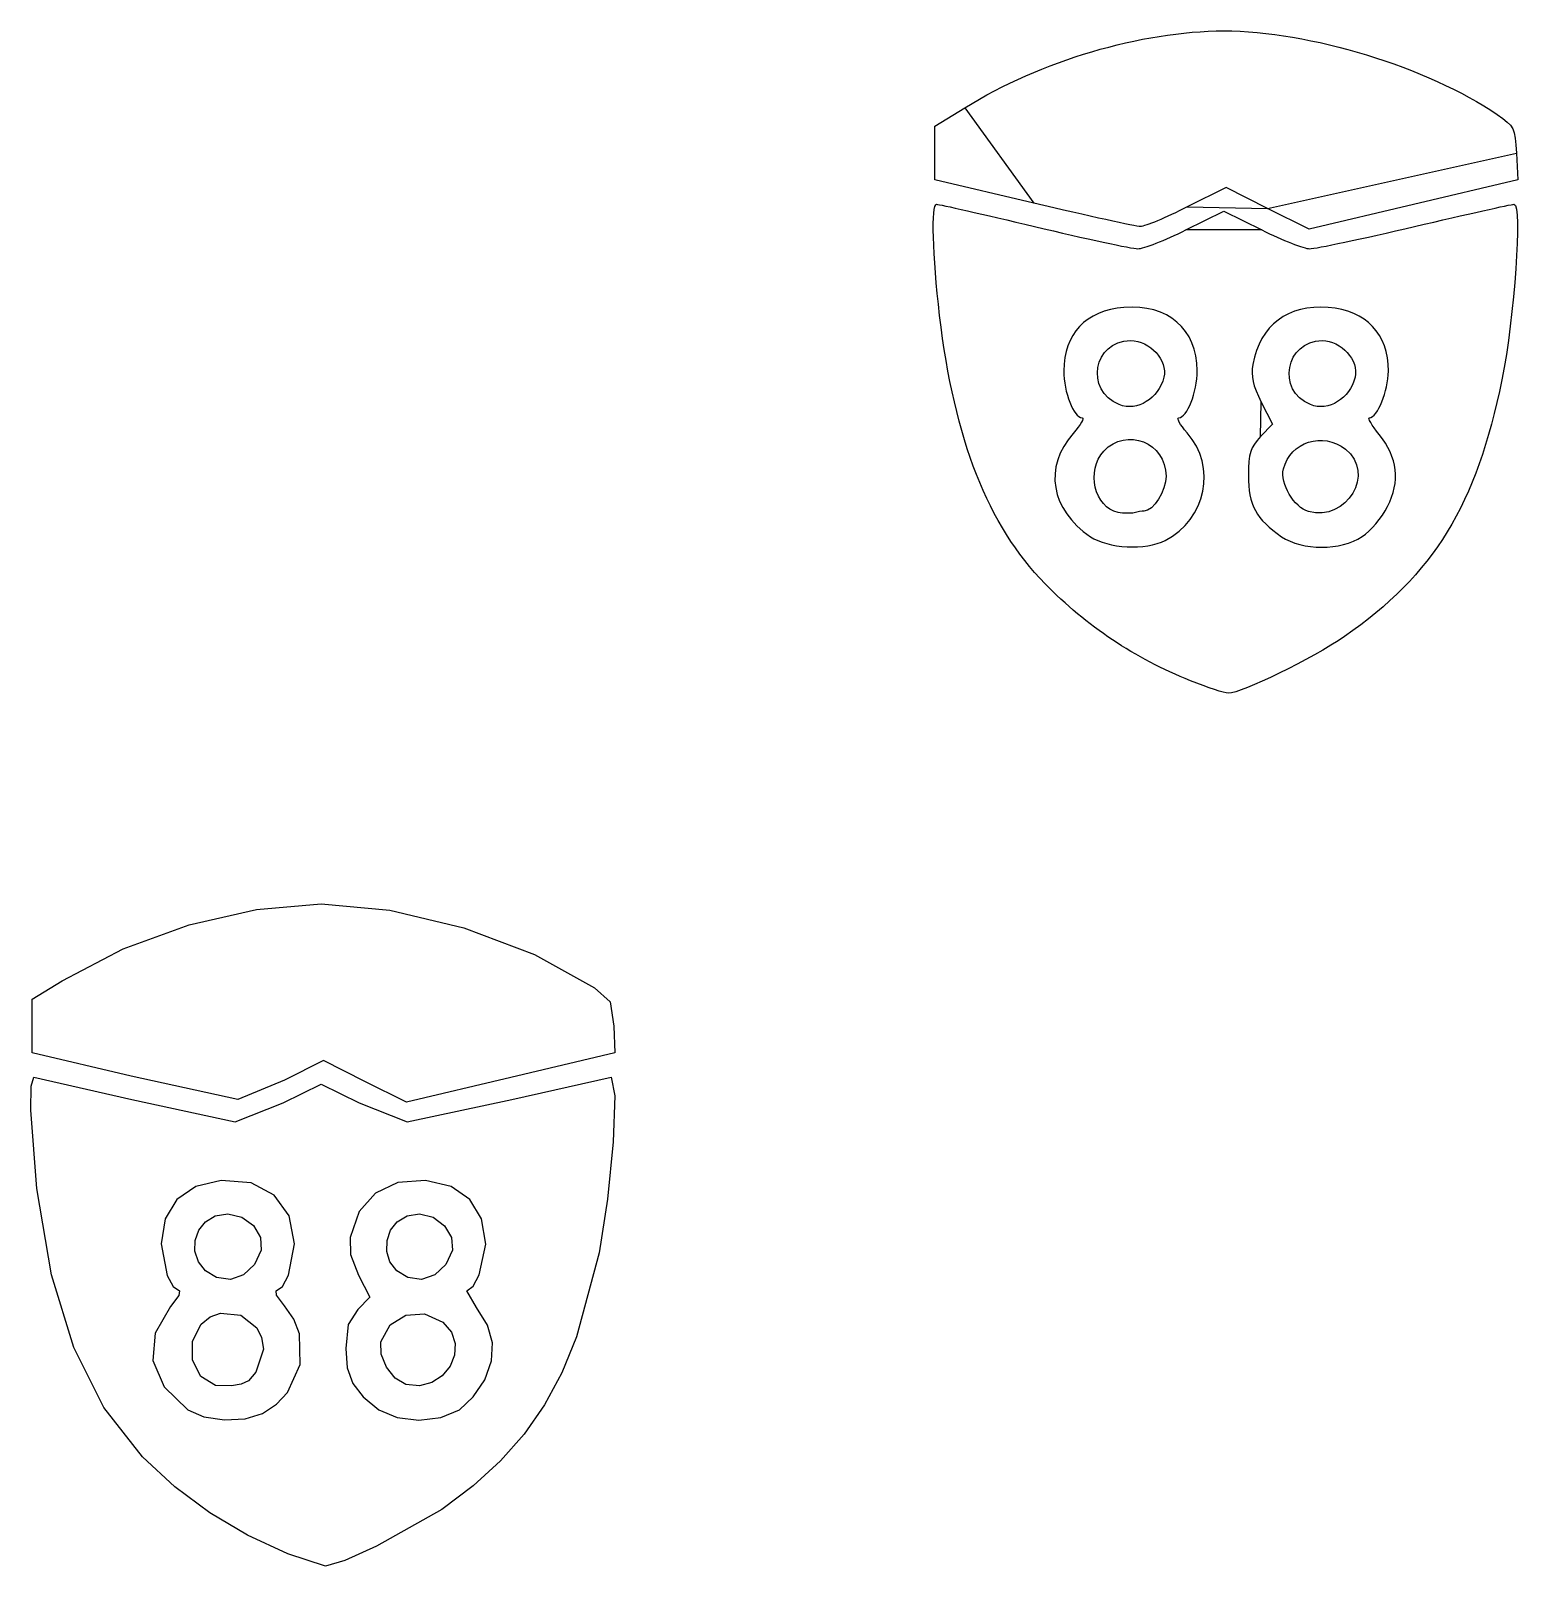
# Model space of a CAD drawing. Extents: x 23 to 534, y 307 to 833.
import ezdxf

# ---------------------------------------------------------------- set-up
doc = ezdxf.new("R2010")
doc.units = 0
doc.layers.add('Layer_1', color=7, linetype='CONTINUOUS')

msp = doc.modelspace()

# ---------------------------------------------------------------- linework, layer by layer
at = {"layer": 'Layer_1', "color": 7}
for points in [[(366.4296, 773.563224), (332.592144, 781.551996), (332.592144, 790.711004), (332.592144, 799.870013), (342.85744, 806.199953)], [(531.491784, 790.619086), (531.92904, 781.559954), (496.272184, 773.110746), (460.615328, 764.661538), (446.411112, 771.795321), (446.411112, 771.795321)], [(446.411112, 771.795321), (432.206896, 778.929105), (418.928736, 772.260412)], [(418.494112, 764.40985), (431.443128, 770.831905), (444.392152, 764.40985)], [(395.651896, 704.700788), (395.651896, 704.700788)], [(444.251144, 705.565372), (448.09784, 698.006084), (444.005208, 693.734292)], [(461.045632, 704.700788), (461.045632, 704.700788)], [(395.28704, 667.825364), (395.28704, 667.825332)], [(460.390464, 668.105476), (460.390464, 668.105476)], [(411.368256, 658.231924), (411.368256, 658.231924)], [(478.742752, 659.529156), (478.742752, 659.529276)], [(420.037248, 610.272324), (420.037248, 610.272324)]]:
    msp.add_lwpolyline(points, close=True, dxfattribs=at)
for points in [[(137.707472, 473.271796), (123.503256, 480.40558), (110.225096, 473.736884), (94.25516, 467.059556), (57.725955, 475.039692), (23.888499, 483.028468), (23.888499, 492.187476), (23.888499, 501.346484), (34.153795, 507.676428), (55.014564, 518.559969), (77.598875, 526.823729), (100.607069, 532.08224), (122.739488, 533.950036), (146.275743, 531.782988), (171.498987, 525.739736), (195.724544, 516.642298), (216.267736, 505.312692), (221.555838, 500.464527), (222.788144, 492.095556), (223.2254, 483.036428), (187.568544, 474.58722), (151.911688, 466.138012), (137.707472, 473.271796), (137.707472, 473.271796)], [(111.333608, 311.748804), (97.525306, 318.09951), (84.642672, 325.736189), (72.676001, 334.665311), (61.615587, 344.893348), (48.428726, 361.703859), (38.141033, 382.299664), (30.575129, 407.132099), (25.553635, 436.6525), (23.411769, 463.373766), (23.541406, 471.622142), (24.520187, 474.668516), (57.985379, 467.064596), (93.321264, 459.464268), (109.790472, 465.886324), (122.739488, 472.30838), (135.688512, 465.886324), (152.133056, 459.464268), (187.98244, 467.068188), (221.958312, 474.672108), (223.119981, 468.286809), (222.576484, 452.641289), (220.690385, 433.001114), (217.824248, 414.631852), (210.055722, 385.864807), (205.038503, 373.659519), (199.111908, 362.655195), (192.160384, 352.663439), (184.068378, 343.495857), (174.720336, 334.964055), (164.000704, 326.879636), (141.679242, 314.289848), (130.809687, 309.399552), (124.260272, 307.461716), (111.333608, 311.748804), (111.333608, 311.748804)], [(102.664608, 359.708404), (107.446537, 362.916356), (111.212811, 366.918021), (115.536348, 376.51203), (115.311129, 386.909513), (113.391458, 391.915522), (110.213064, 396.529556), (107.504267, 400.163144), (107.335048, 401.67446), (109.52827, 403.153691), (111.552261, 406.960194), (113.614784, 417.76786), (111.8108, 427.302047), (106.718444, 434.358536), (98.81711, 438.523325), (88.586192, 439.382412), (79.866089, 437.317903), (73.397928, 432.882418), (69.375163, 426.279508), (67.991251, 417.712724), (70.056875, 406.950005), (72.081252, 403.151593), (74.270979, 401.67446), (74.048701, 400.102708), (71.212331, 396.32382), (65.927488, 387.226002), (65.231543, 377.799127), (68.998032, 368.802012), (77.100491, 360.993476), (82.674591, 358.611763), (89.649763, 357.560628), (96.741329, 357.904649), (102.664608, 359.708404), (102.664608, 359.708404)], [(170.039112, 361.005756), (174.719052, 365.437726), (178.714416, 371.271044), (181.044014, 377.666353), (181.343983, 383.875152), (179.607359, 389.957015), (175.827176, 395.971516), (172.525824, 401.67446), (174.701308, 403.214952), (176.800561, 407.113124), (179.00852, 417.642692), (177.628435, 426.249983), (173.612048, 432.873118), (167.145159, 437.31597), (158.413568, 439.382412), (148.94015, 438.700975), (141.305134, 435.089608), (135.78859, 428.760007), (132.670584, 419.923868), (132.738647, 414.119204), (135.547504, 407.041844), (139.3942, 399.482556), (135.301568, 395.210764), (131.941161, 390.088658), (131.156368, 381.975564), (131.681878, 375.287882), (133.54677, 369.931627), (137.050925, 365.351818), (142.494224, 360.993476), (148.749621, 358.303832), (156.199468, 357.409663), (163.682915, 358.31044), (170.039112, 361.005636), (170.039112, 361.005756)], [(86.948248, 406.17726), (83.182572, 408.482946), (80.752147, 411.600404), (79.596136, 415.184677), (79.653702, 418.890806), (80.864009, 422.373833), (83.16622, 425.2888), (86.499499, 427.29075), (90.803008, 428.034724), (95.618968, 426.896549), (99.561859, 423.957339), (101.980611, 419.930063), (102.224152, 415.527692), (99.949512, 410.617898), (96.229423, 407.168326), (91.687723, 405.560829), (86.948248, 406.17726), (86.948248, 406.17726)], [(152.341992, 406.17726), (148.644339, 408.461155), (146.273989, 411.568386), (145.167151, 415.151324), (145.260033, 418.862345), (146.488845, 422.353821), (148.789794, 425.278127), (152.099091, 427.287637), (156.352944, 428.034724), (161.075166, 426.886009), (164.967499, 423.929232), (167.368794, 419.898443), (167.617904, 415.527692), (165.343256, 410.617898), (161.623165, 407.168326), (157.081466, 405.560829), (152.341992, 406.17726), (152.341992, 406.17726)], [(86.583392, 369.301812), (81.544295, 372.302063), (78.792141, 377.899956), (78.712247, 384.443563), (81.689928, 390.280956), (84.837934, 392.758556), (88.296938, 394.04089), (95.247039, 393.382511), (100.738425, 389.031316), (102.374035, 385.697631), (102.969288, 381.712804), (100.390878, 373.833599), (97.948294, 370.899629), (95.430504, 369.737988), (92.067976, 369.191132), (86.583392, 369.301844), (86.583392, 369.301812)], [(151.686824, 369.581956), (148.107031, 371.738372), (145.106776, 375.538872), (143.257615, 380.008708), (143.131104, 384.173132), (146.34275, 389.995835), (151.717975, 393.304801), (158.10598, 393.734296), (164.355968, 390.918588), (167.322734, 387.51454), (168.586061, 383.641804), (168.347611, 379.640006), (166.809044, 375.848771), (164.172021, 372.607723), (160.638203, 370.256488), (156.40925, 369.13469), (151.686824, 369.581956), (151.686824, 369.581956)]]:
    msp.add_lwpolyline(points, dxfattribs=at)
for points in [[(342.85744, 806.199953), (368.945144, 822.286545), (403.09472, 832.414961), (431.443128, 832.473567)], [(431.443128, 832.473567), (460.506952, 832.533655), (501.228552, 820.065135), (524.971376, 803.836223)], [(524.971376, 803.836223), (530.797928, 799.853605), (531.07296, 799.296105), (531.491784, 790.619086)], [(334.25728, 735.176028), (331.81096, 755.740604), (331.33644, 773.196158), (333.223832, 773.192046)], [(333.223832, 773.192046), (334.131048, 773.190046), (349.190384, 769.768304), (366.689024, 765.588124)], [(402.958808, 765.583085), (401.478344, 765.578365), (385.0402, 769.169399), (366.4296, 773.563224)], [(418.928736, 772.260412), (411.625744, 768.592629), (404.43928, 765.587833), (402.958808, 765.583085)], [(496.68608, 765.591717), (514.480704, 769.773874), (529.769848, 773.19564), (530.661952, 773.19564)], [(530.661952, 773.19564), (533.50876, 773.19564), (530.841624, 734.460204), (526.527888, 713.15538)], [(366.689024, 765.588124), (384.187664, 761.40794), (400.088808, 757.987796), (402.024912, 757.987796)], [(402.024912, 757.987796), (403.961008, 757.987796), (411.372152, 760.877724), (418.494112, 764.40985)], [(444.392152, 764.40985), (451.514112, 760.877724), (458.91416, 757.987796), (460.836696, 757.987796)], [(460.836696, 757.987796), (462.75924, 757.987796), (478.891456, 761.409556), (496.68608, 765.591717)], [(370.319232, 643.416868), (350.725136, 663.507948), (339.335168, 692.489588), (334.25728, 735.176028)], [(397.28984, 737.90594), (384.24772, 736.82438), (376.694896, 728.877412), (376.694896, 716.236252)], [(422.318424, 716.291388), (422.318424, 730.471436), (412.271048, 739.148292), (397.28984, 737.90594)], [(467.117208, 737.90594), (453.384856, 739.044732), (443.808064, 731.805852), (441.374224, 718.447396)], [(487.71216, 716.16622), (487.71216, 728.878212), (480.186552, 736.822124), (467.117208, 737.90594)], [(395.651896, 704.700788), (383.77568, 709.460292), (386.791064, 726.558252), (399.506656, 726.558252)], [(399.506656, 726.558252), (406.220616, 726.558252), (412.342576, 719.854236), (410.9278, 714.05122)], [(461.045632, 704.700788), (449.358784, 709.384396), (452.510272, 726.558252), (465.056584, 726.558252)], [(465.056584, 726.558252), (471.612296, 726.558252), (477.718032, 719.779284), (476.321544, 714.05122)], [(376.694896, 716.236252), (376.694896, 708.92002), (380.109984, 700.197988), (382.974624, 700.197988)], [(416.038688, 700.197988), (418.911608, 700.197988), (422.318424, 708.928812), (422.318424, 716.291388)], [(441.374224, 718.447396), (440.638432, 714.408876), (441.332544, 711.30082), (444.251144, 705.565372)], [(481.229464, 700.197988), (483.985168, 700.197988), (487.71216, 709.378348), (487.71216, 716.16622)], [(410.9278, 714.05122), (409.13584, 706.70106), (401.825784, 702.226548), (395.651896, 704.700788)], [(476.321544, 714.05122), (474.529568, 706.70106), (467.21952, 702.226548), (461.045632, 704.700788)], [(526.527888, 713.15538), (517.875856, 670.424508), (503.221528, 646.532556), (472.704344, 625.403156)], [(382.974624, 700.197988), (383.876224, 700.197988), (382.499832, 697.790196), (379.915976, 694.847348)], [(418.916704, 695.053084), (416.4322, 697.88278), (415.137088, 700.197988), (416.038688, 700.197988)], [(484.530816, 694.495044), (482.019568, 697.63166), (480.53396, 700.197988), (481.229464, 700.197988)], [(379.915976, 694.847348), (369.754048, 683.273548), (372.166416, 668.79874), (385.804136, 659.516996)], [(390.393576, 688.804484), (398.173392, 697.085716), (411.672936, 691.650116), (411.672936, 680.236332)], [(411.368256, 658.231924), (425.438256, 665.552524), (429.106728, 683.447284), (418.916704, 695.053084)], [(444.005208, 693.734292), (440.526376, 690.103172), (439.904688, 688.118196), (439.860008, 680.499092)], [(451.834744, 682.69666), (454.163088, 691.97354), (465.329768, 695.522412), (473.059608, 689.442116)], [(487.418056, 669.794564), (491.874176, 678.472468), (490.936528, 686.49414), (484.530816, 694.495044)], [(395.28704, 667.825332), (387.214864, 669.359716), (384.213696, 682.226292), (390.393576, 688.804484)], [(473.059608, 689.442116), (483.421488, 681.29146), (473.462312, 664.518796), (460.390464, 668.105476)], [(460.390464, 668.105476), (455.485072, 669.45142), (450.600968, 677.780924), (451.834744, 682.69666)], [(411.672936, 680.236332), (411.672936, 675.19154), (407.310104, 668.261508), (404.134152, 668.261508)], [(439.860008, 680.499092), (439.801048, 670.4479), (442.514088, 665.427132), (451.197864, 659.516996)], [(400.771624, 667.714652), (399.65768, 667.413884), (397.189616, 667.463692), (395.28704, 667.825364)], [(404.134152, 668.261508), (403.398712, 668.261508), (401.885576, 668.01542), (400.771624, 667.714652)], [(478.742752, 659.529276), (481.58484, 661.417996), (485.488736, 666.03738), (487.418056, 669.794564)], [(385.804136, 659.516996), (391.731256, 655.483028), (404.820376, 654.82506), (411.368256, 658.231924)], [(451.197864, 659.516996), (458.22616, 654.733588), (471.535256, 654.739516), (478.742752, 659.529156)], [(420.037248, 610.272324), (401.00476, 617.885492), (384.466592, 628.910668), (370.319232, 643.416868)], [(472.704344, 625.403156), (461.690568, 617.777492), (437.441032, 605.928692), (432.963912, 605.985236)], [(432.963912, 605.985236), (431.709272, 606.001076), (425.892264, 607.930268), (420.037248, 610.272324)]]:
    msp.add_open_spline(points, degree=3, dxfattribs=at)

doc.saveas('drawing.dxf')
